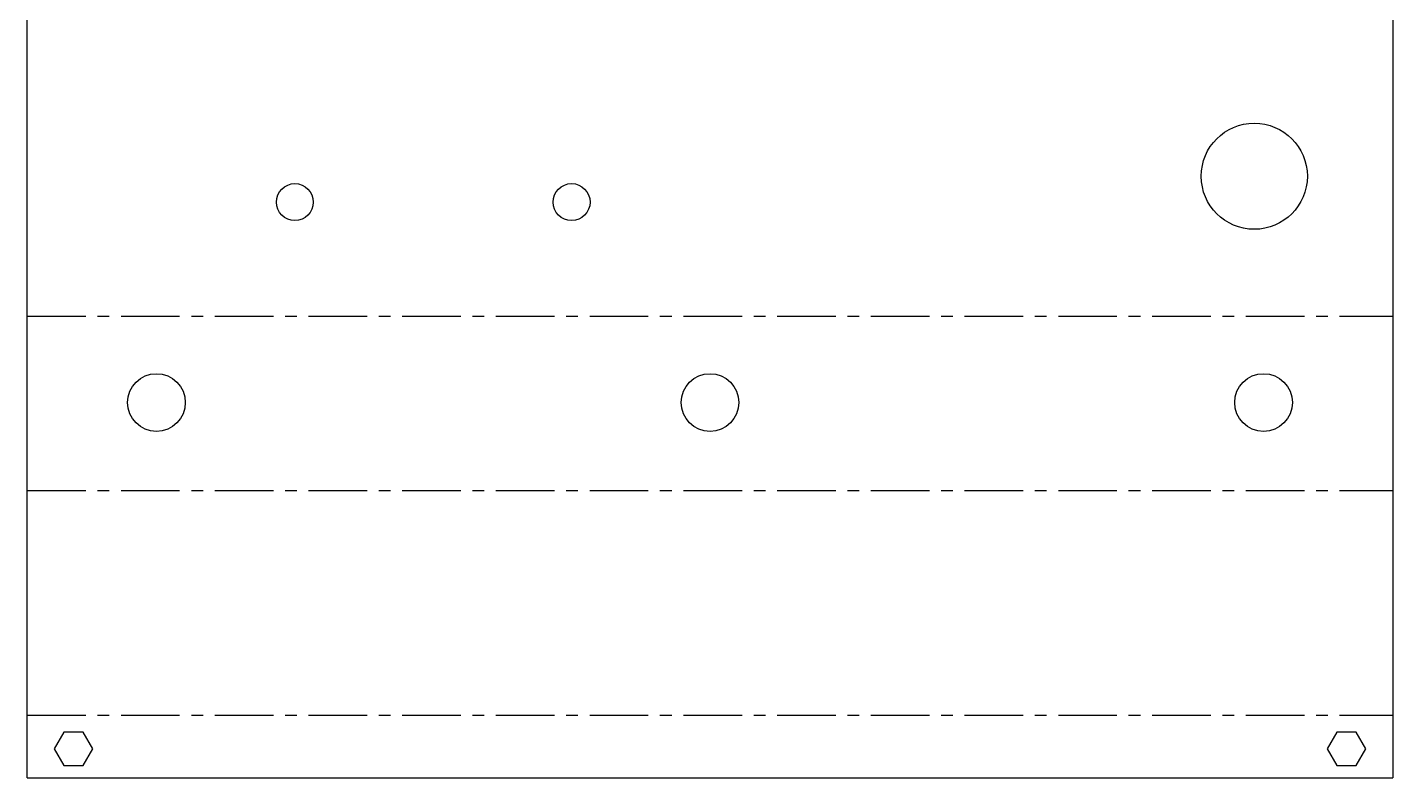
# Model space of a CAD drawing. Header units: millimetres. Extents: x -148 to 148, y -171 to 154.
# Drawn here: x -148 to 148, y -171.2 to -8.6 of the extents above; entities that cross this region are included whole.
import ezdxf

# ---------------------------------------------------------------- set-up
doc = ezdxf.new("R2010")
doc.units = ezdxf.units.MM
doc.linetypes.add('CENTERX2', pattern=[20.32, 12.7, -2.54, 2.54, -2.54])

msp = doc.modelspace()

# ---------------------------------------------------------------- linework, layer by layer
at = {"color": 7, "linetype": 'Continuous', "lineweight": 25}
for p, q in [((-148, -171.24), (-148, 154.08)), ((148, 154.08), (148, -171.24)), ((-140.09, -161.36), (-142.19, -164.99)), ((-135.91, -161.36), (-140.09, -161.36)), ((-133.81, -164.99), (-135.91, -161.36)), ((135.91, -161.36), (133.81, -164.99)), ((140.09, -161.36), (135.91, -161.36)), ((142.19, -164.99), (140.09, -161.36)), ((-142.19, -164.99), (-140.09, -168.61)), ((-135.91, -168.61), (-133.81, -164.99)), ((133.81, -164.99), (135.91, -168.61)), ((140.09, -168.61), (142.19, -164.99)), ((-140.09, -168.61), (-135.91, -168.61)), ((135.91, -168.61), (140.09, -168.61)), ((-148, -171.24), (148, -171.24))]:
    msp.add_line(p, q, dxfattribs=at)
at = {"color": 7, "linetype": 'CENTERX2'}
for p, q in [((-148, -71.21), (148, -71.21)), ((-148, -108.96), (148, -108.96)), ((-148, -157.72), (148, -157.72))]:
    msp.add_line(p, q, dxfattribs=at)
at = {"color": 7, "linetype": 'Continuous', "lineweight": 25}
for centre, radius in [((118, -40.87), 11.5), ((-90, -46.46), 4), ((-30, -46.46), 4), ((-120, -89.91), 6.25), ((0, -89.91), 6.25), ((120, -89.91), 6.25)]:
    msp.add_circle(centre, radius, dxfattribs=at)

doc.saveas('drawing.dxf')
